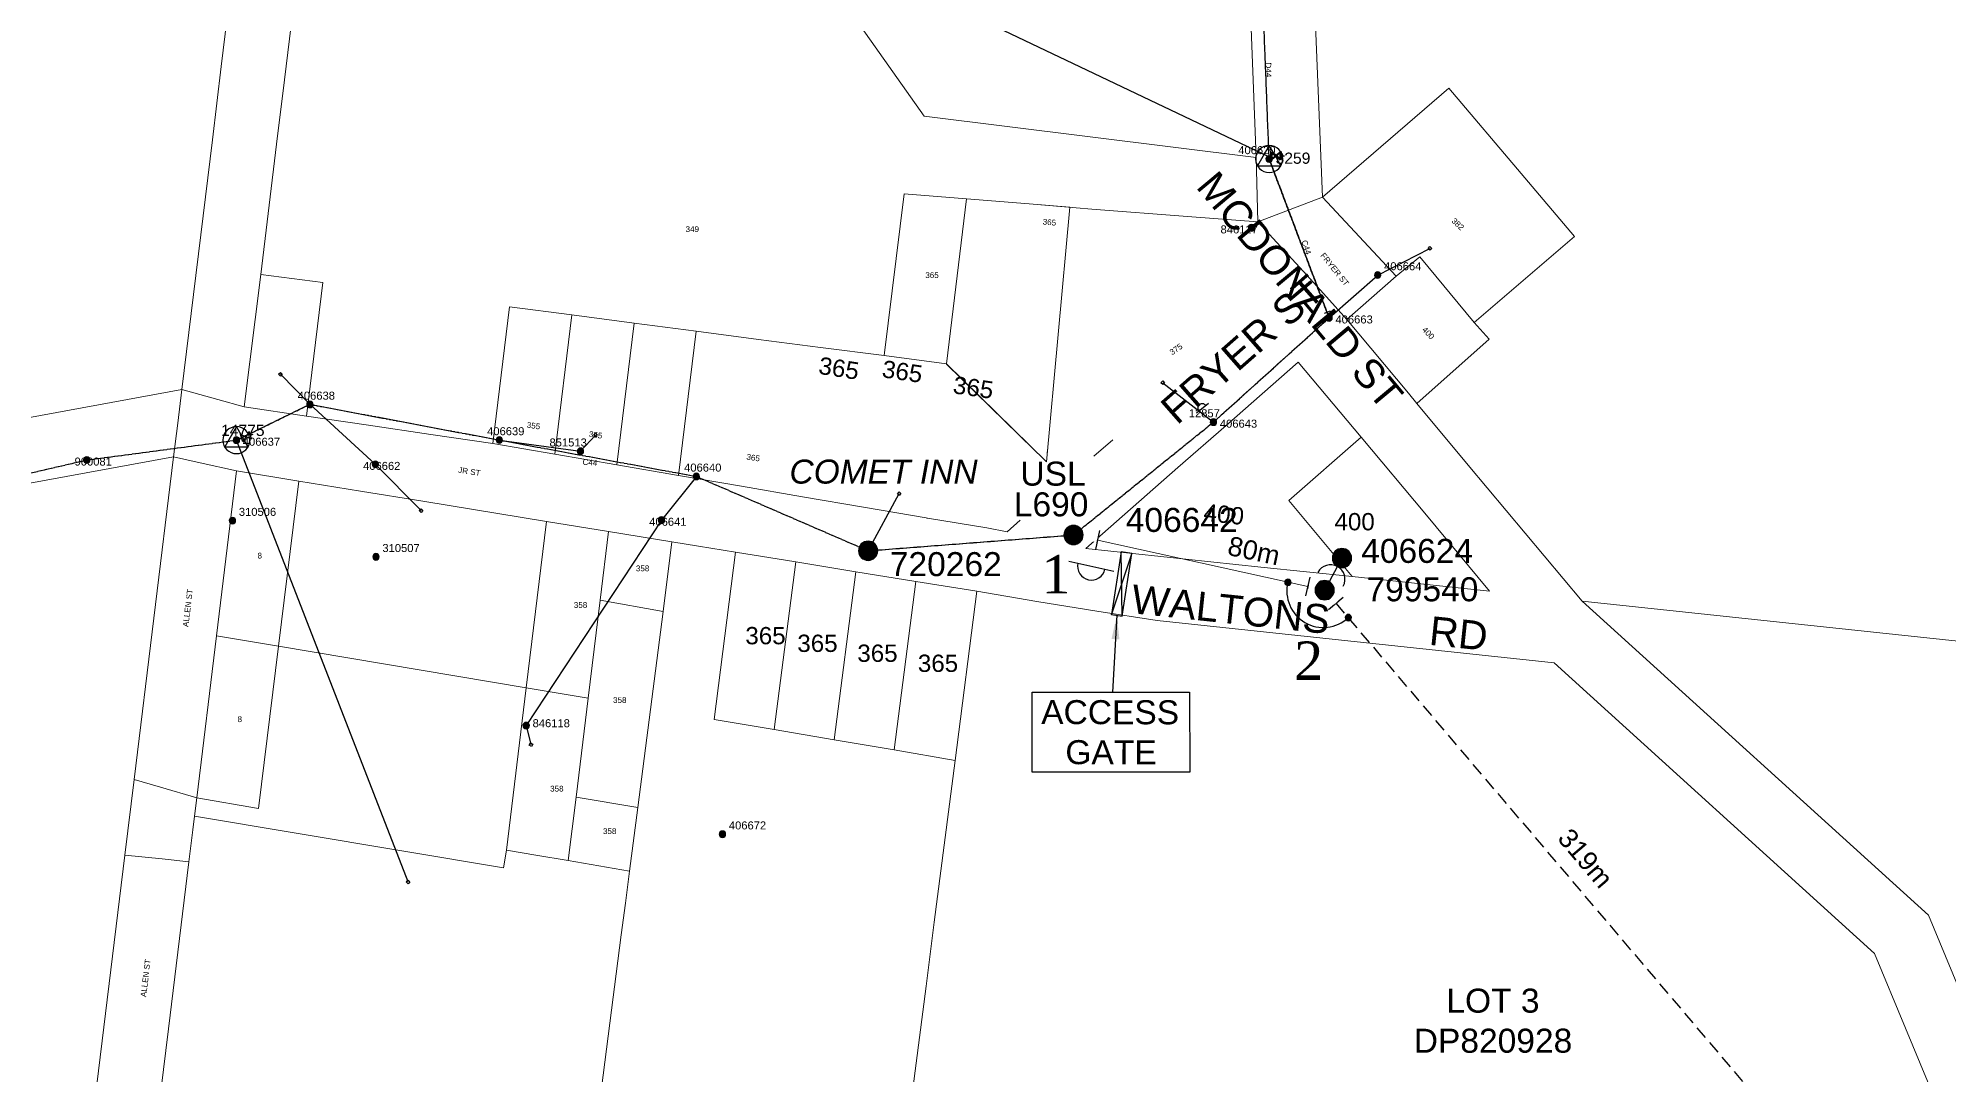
# Model space of a CAD drawing. Header units: metres. Extents: x 240566 to 246015, y 6282606 to 6289108.
# Drawn here: x 243325 to 243922, y 6285801 to 6286125 of the extents above; entities that cross this region are included whole.
import ezdxf
from ezdxf.enums import TextEntityAlignment as Align

# ---------------------------------------------------------------- set-up
doc = ezdxf.new("R2010")
doc.units = ezdxf.units.M
doc.linetypes.add('Cable Exist OH', pattern=[1, 1, 0])
doc.linetypes.add('Cable New OH', pattern=[6, 4, -2])
doc.layers.get('0').update_dxf_attribs({"color": 6})
doc.layers.add('Cadastre Land Parcels_SP_EXT', color=9, linetype='Continuous', lineweight=5)
doc.layers.add('Cadastre Roads_SP_EXT', color=9, linetype='Continuous', lineweight=5)
for name, color, linetype in [('Equip_LV_EXT', 7, 'Continuous'), ('Equip_SP_HV_EXT', 7, 'Continuous'), ('Mains_HV_EXT', 7, 'Continuous'), ('Mains_HV_NEW', 2, 'Continuous'), ('Mains_HV_NEW_A43', 2, 'Continuous'), ('Mains_HV_NEW_Hardwired', 2, 'Continuous'), ('Mains_HV_NEW_U83', 2, 'Continuous'), ('Mains_LV_EXT', 7, 'Continuous'), ('Notes', 7, 'Continuous'), ('Notes_SP_MISC', 7, 'Continuous'), ('Services_SP_EXT', 7, 'Continuous'), ('Sub_SP_TR_HV_LV_EXT', 7, 'Continuous'), ('SupportsOH_SP_MISC', 7, 'Continuous'), ('SupportsOH_SP_TR_HV_LV_SL_EXT', 7, 'Continuous')]:
    doc.layers.add(name, color=color, linetype=linetype)
doc.layers.add('Viewports', color=6, linetype='Continuous', plot=False)
doc.styles.add('iecISOCP', font='isocp.shx')
doc.styles.add('iecRoadName', font='arial.ttf', dxfattribs={"height": 3.5})
doc.styles.add('iecTimesNewRoman', font='times.ttf')
doc.styles.add('POLE_LABEL', font='arial.ttf')
doc.styles.get("Standard").update_dxf_attribs({"font": 'arial.ttf'})
doc.linetypes.add('Cable New UG', pattern='A,7,-0.25,["x",Standard,S=2,R=0,X=0.2,Y=-0.8],-2.1', length=9.35)
doc.dimstyles.new('iecPS1000', dxfattribs={"dimtxt": 2.5, "dimasz": 2.5, "dimexe": 1.25, "dimexo": 0.625, "dimtad": 1, "dimlfac": 1000, "dimtxsty": 'iecISOCP', "dimcen": 2.5, "dimadec": 0, "dimazin": 0, "dimtfac": 1, "dimtmove": 0, "dimatfit": 3, "dimfxl": 1, "dimarcsym": 0})

# ---------------------------------------------------------------- blocks, each defined once
blk = doc.blocks.new('SUB_POLE_EXT')
blk.add_wipeout([(0, 4.22), (0.42, 4.2), (0.83, 4.14), (1.21, 4.05), (1.62, 3.9), (1.99, 3.72), (2.35, 3.51), (2.68, 3.26), (2.99, 2.99), (3.28, 2.66), (3.52, 2.34), (3.76, 1.92), (3.9, 1.62), (4.04, 1.23), (4.18, 0.63), (4.22, 0), (4.18, -0.61), (4.06, -1.15), (3.9, -1.62), (3.58, -2.24), (3.22, -2.73), (2.97, -3.01), (2.68, -3.26), (2.36, -3.5), (2, -3.72), (1.64, -3.89), (1.25, -4.03), (0.82, -4.14), (0.42, -4.2), (0, -4.22), (-0.41, -4.2), (-0.8, -4.15), (-1.21, -4.05), (-1.62, -3.9), (-1.99, -3.73), (-2.35, -3.51), (-2.68, -3.26), (-2.96, -3.02), (-3.23, -2.72), (-3.51, -2.35), (-3.71, -2.01), (-3.91, -1.6), (-4.05, -1.21), (-4.16, -0.76), (-4.22, -0.14), (-4.21, 0.39), (-4.14, 0.83), (-4.03, 1.27), (-3.9, 1.63), (-3.71, 2.02), (-3.5, 2.37), (-3.28, 2.67), (-2.99, 2.99), (-2.68, 3.27), (-2.33, 3.52), (-1.98, 3.73), (-1.63, 3.9), (-1.2, 4.05), (-0.78, 4.15), (-0.4, 4.21)])
blk.add_line((2.16, 0.48), (2.16, 0.48, 0))
blk.add_lwpolyline([(-4.22, 0, 1), (4.22, 0, 1)], format="xyb", close=True)
blk.add_lwpolyline([(2.14, 0.52), (0, 4.22), (-3.66, -2.11), (3.66, -2.11)], close=True)
for tag, height, flags, p in [('STREET_CODE', 0.2, 9, (1.5, 0)), ('ASSET_NUM', 3.5, 8, (2, 2)), ('CONSTRUCTED_VOLTAGE', 0.2, 9, (1.5, -0.2)), ('OPERATING_VOLTAGE', 0.2, 9, (1.5, -0.6)), ('OPERATED_BY', 0.2, 9, (1.5, -0.8)), ('ORIENTATION', 0.2, 9, (1.5, -1.2)), ('OWNED_BY', 0.2, 9, (1.5, -1.4)), ('SECONDARY_VOLTAGE', 0.2, 9, (1.5, -1.6)), ('STATE', 0.2, 9, (1.5, -1.8)), ('SUBSTATION_TYPE', 0.2, 9, (1.5, -2)), ('STREETNAME', 0.2, 9, (1.5, -2.8)), ('SUBURB', 0.2, 9, (1.5, -3)), ('Z', 0.2, 1, (1.5, -3.4)), ('NO_PHASES', 0.2, 9, (1.5, -0.4)), ('MAINTAINED_BY', 0.2, 9, (1.5, -1)), ('USAGE', 0.2, 9, (1.5, -2.2)), ('LEGEND', 0.2, 9, (1.5, -2.4)), ('LOCATION', 0.2, 9, (1.5, -2.6)), ('NOTES', 0.2, 9, (1.5, -3.2))]:
    blk.add_attdef(tag, text='', height=height, dxfattribs=dict(flags=flags)).set_placement(p, align=Align.MIDDLE_LEFT)
blk = doc.blocks.new('LV_OH_LINKS_DISTFUSE_EXT')
for p, q in [((0, 0), (0.96, 0)), ((3.84, 0), (4.8, 0))]:
    blk.add_line(p, q)
blk.add_lwpolyline([(3.84, -1.2), (3.84, 1.2), (0.96, -1.2), (0.96, 1.2)], close=True)
at = {"flags": 9}
for tag, p in [('ACTUAL_STATUS', (0, 0)), ('CONSTRUCTED_VOLTAGE', (0, -0.2)), ('OPERATING_VOLTAGE', (0, -0.6)), ('ORIENTATION', (0, -0.8)), ('OWNED_BY', (0, -1)), ('STATE', (0, -1.2)), ('SWITCH_TYPE', (0, -1.4)), ('NO_PHASES', (0, -0.4)), ('USAGE', (0, -1.6)), ('NOTES', (0, -1.8))]:
    blk.add_attdef(tag, text='', height=0.2, dxfattribs=at).set_placement(p, align=Align.MIDDLE_LEFT)
at = {"flags": 1}
blk.add_attdef('Z', (0, 0), '', height=0.2, dxfattribs=at)
blk = doc.blocks.new('CCP_EXT')
blk.add_wipeout([(0, 0.57), (0.57, 0), (0, -0.57), (-0.57, 0)])
blk.add_lwpolyline([(-0.57, 0), (0, 0.57), (0.57, 0), (0, -0.57), (-0.57, 0)])
at = {"flags": 1}
blk.add_attdef('Z', (0, 0), '', height=0.2, dxfattribs=at)
at = {"flags": 9}
for tag, p in [('CCP_TYPE', (0, 0)), ('CONSTRUCTED_VOLTAGE', (0, -0.2)), ('OPERATING_VOLTAGE', (0, -0.6)), ('ORIENTATION', (0, -0.8)), ('OWNED_BY', (0, -1)), ('STATE', (0, -1.8)), ('NO_PHASES', (0, -0.4)), ('USAGE', (0, -1.2)), ('LEGEND', (0, -1.4)), ('LIFE_SUPPORT', (0, -1.6)), ('NOTES', (0, -2))]:
    blk.add_attdef(tag, text='', height=0.2, dxfattribs=at).set_placement(p, align=Align.MIDDLE_LEFT)
blk = doc.blocks.new('POLE_EXT')
blk.add_hatch(color=256).paths.add_polyline_path([(-1, 0, 1), (1, 0, 1)])
blk.add_lwpolyline([(-1, 0, 1), (1, 0, 1)], format="xyb", close=True)
for tag, height, flags, p in [('pNumber', 2.5, 8, (-17.84, 2.07)), ('OWNED_BY', 0.2, 9, (1.35, -0.4)), ('SPECIAL_USE', 0.2, 9, (1.35, -0.8)), ('STATE', 0.2, 9, (1.35, -1)), ('cLV', 0.2, 9, (1.35, -1.4)), ('hDepth', 0.2, 9, (1.35, -1.6)), ('hDia', 0.2, 9, (1.35, -1.8)), ('cHV', 0.2, 9, (1.35, -2)), ('PARENT', 0.2, 9, (1.35, -0.6)), ('USAGE', 0.2, 9, (1.35, -1.2)), ('cLinedev', 0.2, 9, (1.35, -3.4)), ('pExisting', 0.2, 9, (1.35, -3.8)), ('LBRACKET', 0.2, 9, (1.35, -2.2)), ('LExisting', 0.2, 9, (1.35, -2.4)), ('LANTNUMBER', 0.2, 9, (1.35, -2.6)), ('LOther', 0.2, 9, (1.35, -2.8)), ('LRemove', 0.2, 9, (1.35, -3)), ('LEGEND', 0.2, 9, (1.35, -3.2)), ('LOCATION', 0.2, 9, (1.35, -3.6)), ('PFNUMBER', 0.2, 9, (1.35, -4)), ('pFooting', 0.2, 9, (1.35, -4.4)), ('pNew', 0.2, 9, (1.35, -4.6)), ('pRelocate', 0.2, 9, (1.35, -5)), ('pRemove', 0.2, 9, (1.35, -5.2)), ('pReplace', 0.2, 9, (1.35, -5.4)), ('pStay', 0.2, 9, (1.35, -5.6)), ('pType', 0.2, 9, (1.35, -5.8)), ('cspan', 0.2, 9, (1.35, -6)), ('NEWPFNUMBER', 0.2, 9, (1.35, -4.2)), ('STREETNAME', 0.2, 9, (1.35, -6.2)), ('SUBURB', 0.2, 9, (1.35, -6.4)), ('OPERATED_BY', 0.2, 9, (1.36, -7.01)), ('NOTES', 0.2, 9, (1.35, -6.6)), ('MAINTAINED_BY', 0.2, 9, (1.36, -6.81))]:
    blk.add_attdef(tag, text='', height=height, dxfattribs=dict(flags=flags)).set_placement(p, align=Align.MIDDLE_LEFT)
at = {"style": 'POLE_LABEL'}
for tag, height, flags, p in [('ASSET_NUM', 2.5, 8, (2, 2)), ('STRUCTURE_PLANT_NUMBER', 0.2, 9, (1.35, 0.03)), ('STREET_CODE', 0.2, 9, (1.35, -0.2))]:
    blk.add_attdef(tag, text='', height=height, dxfattribs=dict(at, flags=flags)).set_placement(p, align=Align.MIDDLE_LEFT)
at = {"flags": 1}
blk.add_attdef('Z', (1.35, -7.33), '', height=0.2, dxfattribs=at)
blk = doc.blocks.new('HV_USL_CLOSED_EXT')
blk.add_line((2.4, 5.5), (-2.4, 5.5))
blk.add_lwpolyline([(1.44, 5.5, 0.414214), (0, 6.94, 0.414214), (-1.44, 5.5)], format="xyb")
for tag, height, flags, p in [('STREET_CODE', 0.2, 9, (1.5, 0)), ('ASSET_NUM', 2.5, 8, (2, 2)), ('ACTUAL_STATUS', 0.2, 9, (1.5, -0.2)), ('CONSTRUCTED_VOLTAGE', 0.2, 9, (1.5, -0.4)), ('OPERATING_VOLTAGE', 0.2, 9, (1.5, -0.8)), ('ORIENTATION', 0.2, 9, (1.5, -1)), ('OWNED_BY', 0.2, 9, (1.5, -1.2)), ('OPERATED_BY', 0.2, 9, (1.5, -1.4)), ('STATE', 0.2, 9, (1.5, -1.8)), ('SWITCH_TYPE', 0.2, 9, (1.5, -2)), ('STREETNAME', 0.2, 9, (1.5, -2.8)), ('SUBURB', 0.2, 9, (1.5, -3)), ('Z', 0.2, 1, (1.5, -3.6)), ('NO_PHASES', 0.2, 9, (1.5, -0.6)), ('MAINTAINED_BY', 0.2, 9, (1.5, -1.6)), ('USAGE', 0.2, 9, (1.5, -2.2)), ('LEGEND', 0.2, 9, (1.5, -2.4)), ('LOCATION', 0.2, 9, (1.5, -2.6)), ('NOTES', 0.2, 9, (1.5, -3.2)), ('LABEL_ALIGNMENT', 0.2, 9, (1.5, -3.4))]:
    blk.add_attdef(tag, text='', height=height, dxfattribs=dict(flags=flags)).set_placement(p, align=Align.MIDDLE_LEFT)
blk = doc.blocks.new('*U126')
blk.add_line((0.2, 2.77), (-4.6, 2.77))
blk.add_lwpolyline([(-0.76, 2.77, 0.414214), (-2.2, 4.21, 0.414214), (-3.64, 2.77)], format="xyb")
for tag, height, flags, p in [('ASSET_NUM', 2.5, 8, (2, 2)), ('STREET_CODE', 0.2, 9, (1.5, 0)), ('ACTUAL_STATUS', 0.2, 9, (1.5, -0.2)), ('CONSTRUCTED_VOLTAGE', 0.2, 9, (1.5, -0.4)), ('OPERATING_VOLTAGE', 0.2, 9, (1.5, -0.8)), ('ORIENTATION', 0.2, 9, (1.5, -1)), ('OWNED_BY', 0.2, 9, (1.5, -1.2)), ('OPERATED_BY', 0.2, 9, (1.5, -1.4)), ('STATE', 0.2, 9, (1.5, -1.8)), ('SWITCH_TYPE', 0.2, 9, (1.5, -2)), ('NO_PHASES', 0.2, 9, (1.5, -0.6)), ('MAINTAINED_BY', 0.2, 9, (1.5, -1.6)), ('STREETNAME', 0.2, 9, (1.5, -2.8)), ('SUBURB', 0.2, 9, (1.5, -3)), ('Z', 0.2, 1, (1.5, -3.6)), ('USAGE', 0.2, 9, (1.5, -2.2)), ('LEGEND', 0.2, 9, (1.5, -2.4)), ('LOCATION', 0.2, 9, (1.5, -2.6)), ('NOTES', 0.2, 9, (1.5, -3.2)), ('LABEL_ALIGNMENT', 0.2, 9, (1.5, -3.4))]:
    blk.add_attdef(tag, text='', height=height, dxfattribs=dict(flags=flags)).set_placement(p, align=Align.MIDDLE_LEFT)
blk = doc.blocks.new('End Shackle_EXT')
blk.add_wipeout([(0, 0.25), (1.81, 0.25), (1.82, -0.25), (0, -0.25)])
blk.add_line((1.81, -1), (1.81, 1))
at = {"flags": 1}
blk.add_attdef('Z', (0, 0), '', height=0.2, dxfattribs=at)
at = {"flags": 9}
for tag, p in [('CONNECTOR_TYPE', (0, 0)), ('CONSTRUCTED_VOLTAGE', (0, -0.2)), ('OPERATING_VOLTAGE', (0, -0.6)), ('ORIENTATION', (0, -0.8)), ('OWNED_BY', (0, -1)), ('STATE', (0, -1.2)), ('NO_PHASES', (0, -0.4)), ('USAGE', (0, -1.4)), ('NOTES', (0, -1.6))]:
    blk.add_attdef(tag, text='', height=0.2, dxfattribs=at).set_placement(p, align=Align.MIDDLE_LEFT)
blk = doc.blocks.new('*U137')
at = {"color": 0, "linetype": 'ByBlock', "lineweight": -2}
blk.add_line((0, 0), (-2.78, 0.21), dxfattribs=at)
blk.add_arc((-1.29, 0.1), 1.5, 85.601, 265.601, dxfattribs=at)
blk = doc.blocks.new('*U144')
at = {"flags": 9}
for tag, p in [('STATE', (0, -1.2)), ('OPERATED_BY', (0, -2.01)), ('USAGE', (0, -1.4)), ('NOTES', (0, -1.6)), ('MAINTAINED_BY', (0, -1.81))]:
    blk.add_attdef(tag, text='', height=0.2, dxfattribs=at).set_placement(p, align=Align.MIDDLE_LEFT)
blk.add_wipeout([(-0.25, 0), (-0.25, 1.81), (0.25, 1.82), (0.25, 0)])
blk.add_line((1, 1.81), (-1, 1.81))
at = {"flags": 1}
blk.add_attdef('Z', (0, 0), '', height=0.2, dxfattribs=at)
at = {"flags": 9}
for tag, p in [('CONNECTOR_TYPE', (0, 0)), ('CONSTRUCTED_VOLTAGE', (0, -0.2)), ('OPERATING_VOLTAGE', (0, -0.6)), ('ORIENTATION', (0, -0.8)), ('OWNED_BY', (0, -1)), ('NO_PHASES', (0, -0.4))]:
    blk.add_attdef(tag, text='', height=0.2, dxfattribs=at).set_placement(p, align=Align.MIDDLE_LEFT)
blk = doc.blocks.new('BOND POINT')
blk.add_hatch(color=256).paths.add_polyline_path([(-1, 0, 1), (1, 0, 1)])
blk.add_lwpolyline([(-1, 0, 1), (1, 0, 1)], format="xyb", close=True)

msp = doc.modelspace()

# ---------------------------------------------------------------- linework, layer by layer
at = {"layer": 'Cadastre Land Parcels_SP_EXT', "linetype": 'Continuous'}
for points in [[(244952.33, 6284952.19), (245033.18, 6285569.71), (245061.69, 6285788.02), (245043.77, 6285791.1), (245089.77, 6286166.49), (245123.03, 6286437.32), (244725.3, 6286491.82), (244725.3, 6286491.82), (244104.05, 6286565.45), (244023.08, 6285926.27), (243807.74, 6285949.17), (243915.95, 6285851.05), (244015.68, 6285610.61), (244081.33, 6285525.67), (244101.31, 6285473.48), (244200.56, 6285460.36), (244197.74, 6285440.41), (244437.94, 6285408.5), (244382.65, 6285012.88)], [(243569.9, 6286028.41), (243569.9, 6286028.42), (243550.5, 6286030.9), (243531, 6286033.48), (243525.49, 6285988.43), (243545.15, 6285985.05), (243564.2, 6285981.78), (243564.2, 6285981.78)], [(243589.77, 6286025.84), (243589.77, 6286025.84), (243569.9, 6286028.42)], [(243609.17, 6286023.24), (243609.17, 6286023.25), (243589.77, 6286025.84)], [(243636.47, 6285996.56), (243609.25, 6286023.17)], [(243640.83, 6285996.91), (243640.7, 6285995.53)], [(243655.28, 6285994.48), (243661.15, 6285999.54)], [(243339.94, 6285766.65), (243352.52, 6285869.88), (243355.42, 6285893.49), (243367.79, 6285994.28), (243367.79, 6285994.28), (243233.57, 6285969.71)], [(243564.2, 6285981.78), (243564.2, 6285981.78), (243583.92, 6285978.39), (243583.92, 6285978.39)], [(243583.92, 6285978.39), (243583.92, 6285978.39), (243602.82, 6285975.15), (243603.27, 6285975.07), (243603.04, 6285975.11)], [(243603.27, 6285975.07), (243603.27, 6285975.07), (243621.86, 6285972.1), (243628.12, 6285970.78), (243632.24, 6285974.41)]]:
    msp.add_lwpolyline(points, dxfattribs=at)
for points in [[(243726.67, 6286075.33), (243749.64, 6286050.63), (243757.08, 6286056.74), (243774.07, 6286036.14), (243805.43, 6286063.04), (243788.73, 6286082.71), (243766.1, 6286109.37), (243726.67, 6286075.33)], [(243615.51, 6286074.81), (243595.95, 6286076.4), (243589.76, 6286025.84), (243609.17, 6286023.25), (243615.51, 6286074.81)], [(243647.7, 6286072.2), (243635.07, 6286073.22), (243615.51, 6286074.81), (243609.17, 6286023.25), (243640.44, 6285992.67), (243647.7, 6286072.2)], [(243734.29, 6286037.13), (243753.5, 6286014.11), (243756.19, 6286010.87), (243778.72, 6286030.93), (243774.07, 6286036.14), (243757.08, 6286056.74), (243749.64, 6286050.63), (243734.29, 6286037.13)], [(243492.19, 6286038.55), (243472.7, 6286041.03), (243467.52, 6285998.38), (243486.86, 6285995.06), (243492.19, 6286038.55)], [(243511.6, 6286035.96), (243492.19, 6286038.55), (243486.86, 6285995.06), (243506.23, 6285991.73), (243511.6, 6286035.96)], [(243531, 6286033.48), (243511.6, 6286035.96), (243506.23, 6285991.73), (243525.49, 6285988.43), (243531, 6286033.48)], [(243406.85, 6285986.66), (243387.43, 6285989.81), (243381.18, 6285938.36), (243400.51, 6285935.1), (243406.85, 6285986.66)], [(243484.25, 6285974.07), (243445.6, 6285980.37), (243426.18, 6285983.51), (243406.85, 6285986.66), (243400.51, 6285935.1), (243477.92, 6285922.07), (243484.25, 6285974.07)], [(243503.67, 6285970.93), (243484.25, 6285974.07), (243477.92, 6285922.07), (243497.25, 6285918.81), (243500.99, 6285949.43), (243503.67, 6285970.93)], [(243596.58, 6285780.82), (243602.82, 6285828.94), (243605.36, 6285848.88), (243611.91, 6285899.44), (243592.86, 6285902.71), (243574.1, 6285905.87), (243555.42, 6285909.04), (243536.65, 6285912.2), (243543.35, 6285964.44), (243531.79, 6285966.32), (243523.46, 6285967.68), (243520.69, 6285945.96), (243512.84, 6285884.71), (243510.21, 6285864.88), (243508.92, 6285854.86), (243507.64, 6285844.95), (243494.89, 6285745.92), (243514.85, 6285743.23), (243533.69, 6285740.74), (243552.54, 6285738.25), (243571.38, 6285735.75), (243590.5, 6285733.15), (243596.58, 6285780.82)], [(243523.46, 6285967.68), (243503.67, 6285970.93), (243500.99, 6285949.43), (243520.69, 6285945.96), (243523.46, 6285967.68)], [(243536.65, 6285912.2), (243555.42, 6285909.04), (243562.11, 6285961.39), (243543.35, 6285964.44), (243536.65, 6285912.2)], [(243574.1, 6285905.87), (243580.88, 6285958.34), (243562.11, 6285961.39), (243555.42, 6285909.04), (243574.1, 6285905.87)], [(243599.64, 6285955.28), (243580.88, 6285958.34), (243574.1, 6285905.87), (243592.86, 6285902.71), (243599.64, 6285955.28)], [(243618.68, 6285952.24), (243599.64, 6285955.28), (243592.86, 6285902.71), (243611.91, 6285899.44), (243618.68, 6285952.24)], [(243520.69, 6285945.96), (243500.99, 6285949.43), (243497.25, 6285918.81), (243493.52, 6285887.96), (243512.84, 6285884.71), (243520.69, 6285945.96)], [(243400.51, 6285935.1), (243381.18, 6285938.36), (243375.01, 6285887.69), (243394.33, 6285884.43), (243400.51, 6285935.1)], [(243374.3, 6285881.96), (243470.84, 6285865.91), (243471.74, 6285871.4), (243477.92, 6285922.07), (243400.51, 6285935.1), (243394.33, 6285884.43), (243375.01, 6285887.69), (243374.3, 6285881.96)], [(243497.25, 6285918.81), (243477.92, 6285922.07), (243471.74, 6285871.4), (243480.92, 6285869.85), (243491.07, 6285868.14), (243493.52, 6285887.96), (243497.25, 6285918.81)], [(243512.84, 6285884.71), (243493.52, 6285887.96), (243491.07, 6285868.14), (243510.21, 6285864.88), (243512.84, 6285884.71)], [(243374.3, 6285881.96), (243373.79, 6285877.77), (243372.56, 6285867.75), (243366.15, 6285815.63), (243359.81, 6285763.96), (243379.3, 6285761.37), (243398.71, 6285758.78), (243418.11, 6285756.19), (243437.61, 6285753.61), (243457.01, 6285751.02), (243476.41, 6285748.42), (243494.89, 6285745.92), (243507.64, 6285844.95), (243508.92, 6285854.86), (243510.21, 6285864.88), (243491.07, 6285868.14), (243480.92, 6285869.85), (243471.74, 6285871.4), (243470.84, 6285865.91), (243374.3, 6285881.96)]]:
    msp.add_lwpolyline(points, close=True, dxfattribs=at)
at = {"layer": 'Cadastre Roads_SP_EXT', "linetype": 'Continuous'}
for points in [[(243749.64, 6286050.63), (243726.67, 6286075.33), (243716.55, 6286071.45), (243706.43, 6286067.58), (243720.78, 6286052.09), (243726.99, 6286045.22), (243734.29, 6286037.13), (243749.64, 6286050.63)], [(243367.79, 6285994.28), (243369.05, 6286004.79), (243370.3, 6286015.21), (243225.9, 6285988.71), (243137.14, 6285929.4), (243047.08, 6285939.21), (243044.63, 6285927.19), (243042.23, 6285915.43), (243104.25, 6285911.32), (243142.61, 6285908.9), (243233.57, 6285969.71), (243367.79, 6285994.28)], [(243372.56, 6285867.75), (243364.19, 6285868.64), (243352.52, 6285869.88), (243339.94, 6285766.65), (243359.81, 6285763.96), (243366.15, 6285815.63), (243372.56, 6285867.75)]]:
    msp.add_lwpolyline(points, close=True, dxfattribs=at)
at = {"layer": 'Mains_HV_EXT', "linetype": 'Cable Exist OH'}
for points in [[(243648.9, 6285969.83), (243692.61, 6286005.09)], [(243649.86, 6285969.6), (243648.9, 6285969.83)]]:
    msp.add_lwpolyline(points, dxfattribs=at)
at = {"layer": 'Mains_LV_EXT', "linetype": 'Cable Exist OH'}
for points in [[(243410.38, 6286010.61), (243469.54, 6285999.48)], [(243531.08, 6285988.12), (243584.72, 6285964.9)]]:
    msp.add_lwpolyline(points, dxfattribs=at)
at = {"layer": 'Notes_SP_MISC', "color": 3, "flags": 128}
for points in [[(243660.75, 6285944.92), (243667.15, 6285963.95)], [(243664.12, 6285944.49), (243663.81, 6285964.56)]]:
    msp.add_lwpolyline(points, dxfattribs=at)
at = {"layer": 'Notes_SP_MISC', "color": 3}
msp.add_lwpolyline([(243660.77, 6285945.01), (243664.12, 6285944.49), (243667.16, 6285964.04), (243663.81, 6285964.56)], close=True, dxfattribs=at)
at = {"layer": 'Notes_SP_MISC', "color": 7, "linetype": 'Continuous'}
msp.add_lwpolyline([(243635.94, 6285920.77), (243685.12, 6285920.77), (243685.26, 6285895.78), (243635.94, 6285895.78)], close=True, dxfattribs=at)
at = {"layer": 'Services_SP_EXT'}
msp.add_lwpolyline([(243531.08, 6285988.12), (243520.17, 6285974.45)], dxfattribs=at)

# ---------------------------------------------------------------- block references
at = {"layer": 'Equip_SP_HV_EXT'}
ref = msp.add_blockref('HV_USL_CLOSED_EXT', (243692.61, 6286005.09), dxfattribs=dict(at, rotation=39.03931167846321))
ref.add_attrib('ASSET_NUM', '12857', dxfattribs={"layer": '0', "height": 2.5}).set_placement((243694.61, 6286005.84), align=Align.BOTTOM_RIGHT)
ref = msp.add_blockref('*U126', (243649.86, 6285969.6), dxfattribs=dict(at, xscale=3, yscale=3, zscale=3, rotation=167.4940011606844))
ref.add_attrib('ASSET_NUM', 'L690', dxfattribs={"layer": '0', "height": 7.5}).set_placement((243653.55, 6285983.15), align=Align.TOP_RIGHT)
at = {"layer": 'Mains_HV_NEW', "xscale": 3, "yscale": 3, "zscale": 3, "rotation": 220.3935650532447}
msp.add_blockref('*U144', (243727.36, 6285952.59), dxfattribs=at).dxf.unprotected_set("ltscale", 0)
at = {"layer": 'Mains_HV_NEW_Hardwired', "linetype": 'Continuous'}
msp.add_blockref('BOND POINT', (243715.87, 6285955.03), dxfattribs=at).dxf.unprotected_set("ltscale", 0)
at = {"layer": 'Services_SP_EXT', "rotation": 90.0000000000002}
msp.add_blockref('CCP_EXT', (243594.43, 6285982.74), dxfattribs=at)
at = {"layer": 'Sub_SP_TR_HV_LV_EXT'}
ref = msp.add_blockref('SUB_POLE_EXT', (243710.01, 6286087.26), dxfattribs=at)
ref.add_attrib('ASSET_NUM', '3259', dxfattribs={"layer": '0', "height": 3.5}).set_placement((243712.01, 6286087.51), align=Align.MIDDLE_LEFT)
ref = msp.add_blockref('SUB_POLE_EXT', (243387.4, 6285999.45), dxfattribs=at)
ref.add_attrib('ASSET_NUM', '14775', dxfattribs={"layer": '0', "height": 3.5}).set_placement((243389.4, 6285999.7), align=Align.BOTTOM_CENTER)
at = {"layer": 'SupportsOH_SP_TR_HV_LV_SL_EXT'}
ref = msp.add_blockref('POLE_EXT', (243704.47, 6286065.76), dxfattribs=at)
ref.add_attrib('ASSET_NUM', '846117', dxfattribs={"layer": '0', "height": 2.5, "style": 'POLE_LABEL'}).set_placement((243706.47, 6286066.51), align=Align.TOP_RIGHT)
ref = msp.add_blockref('POLE_EXT', (243743.91, 6286051.01), dxfattribs=dict(at, rotation=359.9408762122834))
ref.add_attrib('ASSET_NUM', '406664', dxfattribs={"layer": '0', "height": 2.5, "style": 'POLE_LABEL'}).set_placement((243745.91, 6286051.76), align=Align.BOTTOM_LEFT)
ref = msp.add_blockref('POLE_EXT', (243410.36, 6286010.59), dxfattribs=at)
ref.add_attrib('ASSET_NUM', '406638', dxfattribs={"layer": '0', "height": 2.5, "style": 'POLE_LABEL'}).set_placement((243412.36, 6286011.34), align=Align.BOTTOM_CENTER)
ref = msp.add_blockref('POLE_EXT', (243469.54, 6285999.48), dxfattribs=at)
ref.add_attrib('ASSET_NUM', '406639', dxfattribs={"layer": '0', "height": 2.5, "style": 'POLE_LABEL'}).set_placement((243471.54, 6286000.23), align=Align.BOTTOM_CENTER)
ref = msp.add_blockref('POLE_EXT', (243692.61, 6286005.09), dxfattribs=at)
ref.add_attrib('ASSET_NUM', '406643', dxfattribs={"layer": '0', "height": 2.5, "style": 'POLE_LABEL'}).set_placement((243694.61, 6286005.84), align=Align.TOP_LEFT)
ref = msp.add_blockref('POLE_EXT', (243340.67, 6285993.25), dxfattribs=at)
ref.add_attrib('ASSET_NUM', '900081', dxfattribs={"layer": '0', "height": 2.5, "style": 'POLE_LABEL'}).set_placement((243342.67, 6285994), align=Align.TOP_CENTER)
ref = msp.add_blockref('POLE_EXT', (243430.79, 6285991.9), dxfattribs=dict(at, rotation=359.9255701270276))
ref.add_attrib('ASSET_NUM', '406662', dxfattribs={"layer": '0', "height": 2.5, "style": 'POLE_LABEL'}).set_placement((243432.79, 6285992.65), align=Align.TOP_CENTER)
ref = msp.add_blockref('POLE_EXT', (243531.08, 6285988.12), dxfattribs=at)
ref.add_attrib('ASSET_NUM', '406640', dxfattribs={"layer": '0', "height": 2.5, "style": 'POLE_LABEL'}).set_placement((243533.08, 6285988.87), align=Align.BOTTOM_CENTER)
ref = msp.add_blockref('POLE_EXT', (243386.16, 6285974.3), dxfattribs=at)
ref.add_attrib('ASSET_NUM', '310506', dxfattribs={"layer": '0', "height": 2.5, "style": 'POLE_LABEL'}).set_placement((243388.16, 6285975.05), align=Align.BOTTOM_LEFT)
ref = msp.add_blockref('POLE_EXT', (243520.17, 6285974.45), dxfattribs=at)
ref.add_attrib('ASSET_NUM', '406641', dxfattribs={"layer": '0', "height": 2.5, "style": 'POLE_LABEL'}).set_placement((243522.17, 6285975.2), align=Align.TOP_CENTER)
ref = msp.add_blockref('POLE_EXT', (243431, 6285963), dxfattribs=at)
ref.add_attrib('ASSET_NUM', '310507', dxfattribs={"layer": '0', "height": 2.5, "style": 'POLE_LABEL'}).set_placement((243433, 6285963.75), align=Align.BOTTOM_LEFT)
ref = msp.add_blockref('POLE_EXT', (243584.72, 6285964.9), dxfattribs=dict(at, xscale=3, yscale=3, zscale=3))
ref.add_attrib('ASSET_NUM', '720262', dxfattribs={"layer": 'Viewports', "height": 7.5, "style": 'POLE_LABEL'}).set_placement((243609, 6285964.47), align=Align.TOP_CENTER)
ref = msp.add_blockref('POLE_EXT', (243477.92, 6285910.29), dxfattribs=at)
ref.add_attrib('ASSET_NUM', '846118', dxfattribs={"layer": '0', "height": 2.5, "style": 'POLE_LABEL'}).set_placement((243479.92, 6285911.04), align=Align.MIDDLE_LEFT)
ref = msp.add_blockref('POLE_EXT', (243539.23, 6285876.37), dxfattribs=dict(at, rotation=0.01630654325522584))
ref.add_attrib('ASSET_NUM', '406672', dxfattribs={"layer": '0', "height": 2.5, "style": 'POLE_LABEL'}).set_placement((243541.23, 6285877.12), align=Align.BOTTOM_LEFT)

# ---------------------------------------------------------------- texts
at = {"layer": 'Cadastre Land Parcels_SP_EXT'}
for s, height, rotation, p in [('365', 1.8, 354.82847, (243639.21, 6286066.8)), ('382', 1.8, 316.46914, (243766.82, 6286067.71)), ('400', 1.8, 313.33253, (243757.64, 6286033.79)), ('375', 1.8, 34.96992, (243679.71, 6286025.91)), ('365', 5.4, 351.25983, (243568.98, 6286020.19)), ('365', 5.4, 351.76, (243588.82, 6286019.12)), ('365', 5.4, 351.76397, (243610.99, 6286014.11)), ('355', 1.8, 351.7942, (243478.01, 6286003.37)), ('355', 1.8, 351.52346, (243497.42, 6286000.51)), ('365', 1.8, 351.76, (243546.64, 6285993.39)), ('400', 5.4, 353.68228, (243689.33, 6285974.31))]:
    msp.add_text(s, height=height, rotation=rotation, dxfattribs=at).set_placement(p)
for s, height, p in [('349', 1.8, (243527.71, 6286064.46)), ('365', 1.8, (243602.6, 6286050.07)), ('400', 5.4, (243730.41, 6285971.28)), ('8', 1.8, (243393.99, 6285962.48)), ('358', 1.8, (243512.2, 6285958.5)), ('358', 1.8, (243492.81, 6285947.06)), ('365', 5.4, (243546.38, 6285935.69)), ('365', 5.4, (243562.62, 6285933.3)), ('365', 5.4, (243581.36, 6285930.2)), ('365', 5.4, (243600.27, 6285927.06)), ('358', 1.8, (243505.06, 6285917.37)), ('8', 1.8, (243387.76, 6285911.39)), ('358', 1.8, (243485.4, 6285889.7)), ('358', 1.8, (243501.91, 6285876.42))]:
    msp.add_text(s, height=height, dxfattribs=at).set_placement(p)
at = {"layer": 'Cadastre Roads_SP_EXT'}
for s, rotation, p in [('FRYER ST', 308.81295, (243725.91, 6286057.06)), ('JR ST', 351.18616, (243456.6, 6285989.29)), ('ALLEN ST', 83.03249, (243372.37, 6285941.01)), ('ALLEN ST', 83.02257, (243359.19, 6285825.42))]:
    msp.add_text(s, height=1.8, rotation=rotation, dxfattribs=at).set_placement(p)
at = {"layer": 'Mains_LV_EXT'}
for s, rotation, p in [('D44', 271.08653, (243708.84, 6286117.36)), ('C44', 288.75273, (243720.07, 6286061.57)), ('C44', 355.39672, (243495.47, 6285991.79)), ('C44', 355.39672, (243495.47, 6285991.79))]:
    msp.add_text(s, height=1.8, rotation=rotation, dxfattribs=at).set_placement(p)
at = {"layer": 'Notes', "insert": (243642.49, 6285988.93), "char_height": 7.5, "attachment_point": 5, "style": 'iecRoadName'}
msp.add_mtext_dynamic_manual_height_columns('USL', width=113.3138, gutter_width=10, heights=[0], dxfattribs=at)
at = {"layer": 'Notes', "char_height": 6, "attachment_point": 1}
for s, insert, rotation in [('\\pi13.129;80m', (243685.06, 6285972.29), 347.97849), ('\\pi10.804;319m', (243797.35, 6285887.04), 310.37844)]:
    msp.add_mtext_dynamic_manual_height_columns(s, width=41.6827, gutter_width=4, heights=[0], dxfattribs=dict(at, insert=insert, rotation=rotation))
at = {"layer": 'Notes_SP_MISC', "char_height": 7.5, "attachment_point": 1}
for s, width, insert, rotation in [('\\pi7.3377;ACCESS\\P\\pi14.904;GATE', 57.2147, (243631.47, 6285918.28), 359.90496), ('\\pi6.9055;LOT 3\\P\\pi-3.2829;DP820928', 41.6827, (243758.46, 6285828.13), 0.01824)]:
    msp.add_mtext_dynamic_manual_height_columns(s, width=width, gutter_width=4, heights=[0], dxfattribs=dict(at, insert=insert, rotation=rotation))

# ---------------------------------------------------------------- leaders
at = {"layer": 'Notes_SP_MISC', "color": 0, "lineweight": 0}
msp.add_leader([(243662.44, 6285944.75), (243661.04, 6285920.77)], dimstyle='iecPS1000', override={"dimasz": 7.5, "dimgap": 0.625, "dimtad": 0}, dxfattribs=at)

# ---------------------------------------------------------------- next in the draw order: linework, layer by layer
at = {"layer": 'Cadastre Land Parcels_SP_EXT', "linetype": 'Continuous'}
for points in [[(243225.9, 6285988.71), (243370.3, 6286015.21), (243379.93, 6286093.28), (243382.67, 6286116.11), (243407.69, 6286321.01), (243493.5, 6287021.71), (243078.17, 6287075.79), (242967.85, 6286190.72), (242984.92, 6286188.41), (243057.69, 6286178.81), (243025.45, 6285941.62), (243047.08, 6285939.21), (243137.14, 6285929.4), (243225.9, 6285988.71)], [(243663.14, 6286256.79), (243423.71, 6286286.12), (243408.99, 6286165.87), (243480.34, 6286162.4), (243547.83, 6286177.8), (243602.19, 6286100.63), (243705.98, 6286087.76), (243702.74, 6286171.15), (243663.14, 6286256.79)], [(243409.29, 6286006.93), (243414.4, 6286048.69), (243395, 6286051.17), (243389.87, 6286009.85), (243409.29, 6286006.93)]]:
    msp.add_lwpolyline(points, close=True, dxfattribs=at)
msp.add_lwpolyline([(243408.99, 6286165.87), (243402.39, 6286111.97), (243399.95, 6286091.93), (243395, 6286051.17), (243414.4, 6286048.69), (243409.29, 6286006.93), (243428.7, 6286004.12), (243448.11, 6286001.19), (243467.52, 6285998.38), (243472.7, 6286041.03), (243492.19, 6286038.55), (243511.6, 6286035.96), (243531, 6286033.48), (243550.5, 6286030.9), (243569.9, 6286028.42), (243589.76, 6286025.84), (243595.95, 6286076.4), (243615.51, 6286074.81), (243635.07, 6286073.22), (243654.64, 6286071.63), (243684.54, 6286069.32), (243706.43, 6286067.58), (243705.98, 6286087.76), (243705.98, 6286087.76), (243602.19, 6286100.63), (243547.83, 6286177.8)], dxfattribs=at)
at = {"layer": 'Cadastre Roads_SP_EXT', "linetype": 'Continuous'}
for points in [[(243716.55, 6286071.45), (243726.67, 6286075.33), (243724.43, 6286131.66), (243723.24, 6286162.37), (243771.57, 6286204.4), (243927.21, 6286339.52), (244059.45, 6286501.88), (244106.2, 6286594.74), (244108.28, 6286598.86), (244160.47, 6286702.25), (244193.55, 6286880.84), (244198.27, 6286909.61), (244172.87, 6286912.9), (244154.61, 6286915.27), (244137.71, 6286782.58), (244124.03, 6286674.7), (244115.89, 6286658.56), (244042.42, 6286512.86), (243912.71, 6286353.56), (243702.74, 6286171.15), (243705.98, 6286087.76), (243706.43, 6286067.58), (243716.55, 6286071.45)], [(243387.43, 6285989.81), (243376.05, 6285992.4), (243367.79, 6285994.28), (243355.42, 6285893.49), (243363.7, 6285891.04), (243375.01, 6285887.69), (243381.18, 6285938.36), (243387.43, 6285989.81)]]:
    msp.add_lwpolyline(points, close=True, dxfattribs=at)
at = {"layer": 'Mains_HV_EXT', "linetype": 'Cable Exist OH'}
for points in [[(243710.01, 6286087.26), (243707.83, 6286143.24), (243734.93, 6286177.93)], [(242485.65, 6285803.81), (242542.79, 6285824.79), (242575.35, 6285836.67), (242626.02, 6285857.8), (242767.36, 6285916.9), (242914.93, 6285932.47), (243136.15, 6285941.13), (243243.87, 6285970.98), (243340.67, 6285993.25), (243387.4, 6285999.45)]]:
    msp.add_lwpolyline(points, dxfattribs=at)
at = {"layer": 'Mains_LV_EXT', "linetype": 'Cable Exist OH'}
for points in [[(243710.01, 6286087.26), (243707.83, 6286143.24)], [(243387.48, 6285999.44), (243410.32, 6286010.63)]]:
    msp.add_lwpolyline(points, dxfattribs=at)
at = {"layer": 'Services_SP_EXT'}
for points in [[(243418.47, 6286226.83), (243709.61, 6286088.17)], [(243584.72, 6285964.9), (243594.43, 6285982.74)]]:
    msp.add_lwpolyline(points, dxfattribs=at)

# ---------------------------------------------------------------- next in the draw order: block references
at = {"layer": 'Equip_LV_EXT'}
for p in [(243709.61, 6286088.17), (243710.01, 6286088.26)]:
    msp.add_blockref('LV_OH_LINKS_DISTFUSE_EXT', p, dxfattribs=at)
at = {"layer": 'Equip_LV_EXT', "rotation": 19.88309018004698}
msp.add_blockref('LV_OH_LINKS_DISTFUSE_EXT', (243388.14, 6285999.71), dxfattribs=at)
at = {"layer": 'Mains_HV_NEW', "xscale": 3, "yscale": 3, "zscale": 3, "rotation": 77.6196546344021}
msp.add_blockref('*U144', (243727.36, 6285952.59), dxfattribs=at).dxf.unprotected_set("ltscale", 0)
at = {"layer": 'Mains_HV_NEW_Hardwired', "linetype": 'Continuous'}
msp.add_blockref('BOND POINT', (243734.75, 6285944.02), dxfattribs=at).dxf.unprotected_set("ltscale", 0)
at = {"layer": 'Services_SP_EXT'}
for p, rotation in [((243479.41, 6285904.35), 104.0362434355718), ((243441.02, 6285861.49), 90.0000000000002)]:
    msp.add_blockref('CCP_EXT', p, dxfattribs=dict(at, rotation=rotation))
at = {"layer": 'SupportsOH_SP_TR_HV_LV_SL_EXT'}
ref = msp.add_blockref('POLE_EXT', (243710.01, 6286087.26), dxfattribs=at)
ref.add_attrib('ASSET_NUM', '406620', dxfattribs={"layer": '0', "height": 2.5, "style": 'POLE_LABEL'}).set_placement((243712.01, 6286088.01), align=Align.BOTTOM_RIGHT)
ref = msp.add_blockref('POLE_EXT', (243387.4, 6285999.45), dxfattribs=at)
ref.add_attrib('ASSET_NUM', '406637', dxfattribs={"layer": '0', "height": 2.5, "style": 'POLE_LABEL'}).set_placement((243389.4, 6286000.2), align=Align.TOP_LEFT)

# ---------------------------------------------------------------- next in the draw order: texts
at = {"layer": 'Cadastre Roads_SP_EXT'}
msp.add_text('MCDONALD ST', height=9, rotation=309.85928, dxfattribs=at).set_placement((243686.88, 6286078.49))
at = {"layer": 'Notes_SP_MISC', "insert": (243589.55, 6285989.57), "char_height": 7.5, "attachment_point": 5, "style": 'iecRoadName'}
msp.add_mtext_dynamic_manual_height_columns('{\\fArial|b0|i1|c0|p34;COMET INN}', width=113.3138, gutter_width=10, heights=[0], dxfattribs=at)

# ---------------------------------------------------------------- next in the draw order: linework, layer by layer
at = {"layer": 'Cadastre Land Parcels_SP_EXT', "linetype": 'Continuous'}
for points in [[(243723.24, 6286162.37), (243724.43, 6286131.66), (243726.67, 6286075.33), (243766.1, 6286109.37), (243788.73, 6286082.71), (243805.43, 6286063.04), (243774.07, 6286036.14), (243778.72, 6286030.93), (243756.19, 6286010.87), (243772.22, 6285991.63), (243807.74, 6285949.17), (244023.08, 6285926.27), (244104.05, 6286565.45), (244108.27, 6286598.86), (244106.2, 6286594.74), (244059.45, 6286501.88), (243927.21, 6286339.52), (243771.57, 6286204.4), (243723.24, 6286162.37)], [(243716.18, 6285980.59), (243738.71, 6286000.39), (243719.12, 6286023.85), (243696.6, 6286004.04), (243681.52, 6285990.88), (243652.72, 6285965.58), (243707.44, 6285959.82), (243735.97, 6285956.81), (243716.18, 6285980.59)], [(243778.85, 6285952.29), (243758.59, 6285976.61), (243738.71, 6286000.39), (243716.18, 6285980.59), (243735.97, 6285956.81), (243778.85, 6285952.29)]]:
    msp.add_lwpolyline(points, close=True, dxfattribs=at)
msp.add_lwpolyline([(243998.2, 6285600.38), (243899.07, 6285839.16), (243799.06, 6285929.85), (243674.98, 6285943.08), (243656.22, 6285946.02), (243637.45, 6285949.08), (243618.68, 6285952.24), (243611.91, 6285899.44), (243605.36, 6285848.88), (243602.82, 6285828.94), (243596.58, 6285780.82)], dxfattribs=at)
at = {"layer": 'Mains_HV_NEW_A43', "color": 2, "linetype": 'Cable New OH', "flags": 128}
msp.add_lwpolyline([(243730.89, 6285948.45), (243730.89, 6285948.45), (243871, 6285783.78)], dxfattribs=at)
at = {"layer": 'Mains_HV_NEW_Hardwired', "linetype": 'Continuous'}
msp.add_arc((243726.93, 6285952.31), 11.39, 166.18907, 313.32626, dxfattribs=at).dxf.unprotected_set("ltscale", 0)
at = {"layer": 'Mains_HV_NEW_U83', "color": 2, "linetype": 'Cable New UG', "lineweight": 0, "flags": 128}
msp.add_lwpolyline([(243648.9, 6285969.83), (243722.04, 6285953.76)], dxfattribs=at)
at = {"layer": 'Services_SP_EXT'}
for points in [[(243441.02, 6285861.49), (243387.47, 6285999.45)], [(243520.17, 6285974.45), (243477.92, 6285910.29), (243479.41, 6285904.35)]]:
    msp.add_lwpolyline(points, dxfattribs=at)

# ---------------------------------------------------------------- next in the draw order: block references
for p in [(243401.13, 6286020.04), (243499.57, 6286001.04)]:
    msp.add_blockref('CCP_EXT', p, dxfattribs=at)
at = {"layer": 'Services_SP_EXT', "rotation": 90.0000000000002}
msp.add_blockref('CCP_EXT', (243445.09, 6285977.42), dxfattribs=at)
at = {"layer": 'SupportsOH_SP_MISC', "xscale": 3, "yscale": 3, "zscale": 3, "rotation": 246.1149006300574}
msp.add_blockref('*U137', (243727.36, 6285952.59), dxfattribs=at)
at = {"layer": 'SupportsOH_SP_TR_HV_LV_SL_EXT'}
ref = msp.add_blockref('POLE_EXT', (243732.75, 6285962.61), dxfattribs=dict(at, xscale=3, yscale=3, zscale=3))
ref.add_attrib('ASSET_NUM', '406624', dxfattribs={"layer": 'Viewports', "height": 7.5, "style": 'POLE_LABEL'}).set_placement((243738.75, 6285964.86), align=Align.MIDDLE_LEFT)
ref = msp.add_blockref('POLE_EXT', (243727.36, 6285952.59), dxfattribs=dict(at, xscale=3, yscale=3, zscale=3))
ref.add_attrib('ASSET_NUM', '799540', dxfattribs={"layer": 'Viewports', "height": 7.5, "style": 'POLE_LABEL'}).set_placement((243757.89, 6285956.61), align=Align.TOP_CENTER)
ref.add_attrib('PNUMBER', '2', (243717.81, 6285924.57), dxfattribs={"height": 12, "style": 'iecTimesNewRoman'})

# ---------------------------------------------------------------- next in the draw order: texts
at = {"layer": 'Cadastre Roads_SP_EXT'}
msp.add_text('WALTONS         RD', height=9, rotation=353.94366, dxfattribs=at).set_placement((243666.63, 6285945.44))

# ---------------------------------------------------------------- next in the draw order: linework, layer by layer
at = {"layer": 'Cadastre Roads_SP_EXT', "linetype": 'Continuous'}
msp.add_lwpolyline([(243427.66, 6286318.33), (243407.69, 6286321.01), (243382.67, 6286116.11), (243379.93, 6286093.28), (243370.3, 6286015.21), (243381.61, 6286012.11), (243389.87, 6286009.85), (243395, 6286051.17), (243399.95, 6286091.93), (243402.39, 6286111.97), (243408.99, 6286165.87), (243423.71, 6286286.12), (243427.66, 6286318.33)], close=True, dxfattribs=at)
at = {"layer": 'Mains_HV_EXT', "linetype": 'Cable Exist OH'}
msp.add_lwpolyline([(243387.4, 6285999.45), (243410.36, 6286010.65), (243469.54, 6285999.48), (243531.08, 6285988.12), (243584.72, 6285964.9), (243648.9, 6285969.83)], dxfattribs=at)
at = {"layer": 'Mains_LV_EXT', "linetype": 'Cable Exist OH'}
msp.add_lwpolyline([(243469.54, 6285999.48), (243531.08, 6285988.12)], dxfattribs=at)
at = {"layer": 'Services_SP_EXT'}
for points in [[(243410.36, 6286010.65), (243401.13, 6286020.04)], [(243445.09, 6285977.42), (243430.79, 6285991.9), (243410.36, 6286010.65)], [(243469.54, 6285999.48), (243494.86, 6285995.97), (243499.57, 6286001.04)]]:
    msp.add_lwpolyline(points, dxfattribs=at)

# ---------------------------------------------------------------- next in the draw order: block references
msp.add_blockref('CCP_EXT', (243760.21, 6286059.34), dxfattribs=at)
at = {"layer": 'Services_SP_EXT', "rotation": 90.0000000000002}
msp.add_blockref('CCP_EXT', (243676.78, 6286017.36), dxfattribs=at)
at = {"layer": 'SupportsOH_SP_TR_HV_LV_SL_EXT'}
ref = msp.add_blockref('POLE_EXT', (243494.86, 6285995.97), dxfattribs=at)
ref.add_attrib('ASSET_NUM', '851513', dxfattribs={"layer": '0', "height": 2.5, "style": 'POLE_LABEL'}).set_placement((243496.86, 6285996.72), align=Align.BOTTOM_RIGHT)

# ---------------------------------------------------------------- next in the draw order: linework, layer by layer
at = {"layer": 'Services_SP_EXT'}
for points in [[(243728.72, 6286037.64), (243743.91, 6286051.01), (243760.21, 6286059.34)], [(243676.78, 6286017.36), (243692.61, 6286005.09), (243728.72, 6286037.64)]]:
    msp.add_lwpolyline(points, dxfattribs=at)

# ---------------------------------------------------------------- next in the draw order: block references
at = {"layer": 'Mains_HV_NEW', "xscale": 3, "yscale": 3, "zscale": 3, "rotation": 257.2718084500178}
msp.add_blockref('*U144', (243651.19, 6285969.45), dxfattribs=at).dxf.unprotected_set("ltscale", 0)

# ---------------------------------------------------------------- next in the draw order: texts
at = {"layer": 'Cadastre Roads_SP_EXT'}
msp.add_text('FRYER ST', height=9, rotation=41.29482, dxfattribs=at).set_placement((243681.23, 6286003.94))

# ---------------------------------------------------------------- next in the draw order: block references
at = {"layer": 'Mains_LV_EXT', "rotation": 109.6001962683257}
msp.add_blockref('End Shackle_EXT', (243728.72, 6286037.64), dxfattribs=at)
at = {"layer": 'SupportsOH_SP_TR_HV_LV_SL_EXT'}
ref = msp.add_blockref('POLE_EXT', (243648.9, 6285969.83), dxfattribs=dict(at, xscale=3, yscale=3, zscale=3))
ref.add_attrib('ASSET_NUM', '406642', dxfattribs={"layer": 'Viewports', "height": 7.5, "style": 'POLE_LABEL'}).set_placement((243665.22, 6285968.53), align=Align.BOTTOM_LEFT)
ref.add_attrib('PNUMBER', '1', (243638.87, 6285951.56), dxfattribs={"height": 12, "style": 'iecTimesNewRoman'})

# ---------------------------------------------------------------- next in the draw order: linework, layer by layer
at = {"layer": 'Mains_HV_EXT', "linetype": 'Cable Exist OH'}
msp.add_lwpolyline([(243692.61, 6286005.09), (243728.72, 6286037.64), (243710.01, 6286087.26)], dxfattribs=at)
at = {"layer": 'Mains_LV_EXT', "linetype": 'Cable Exist OH'}
msp.add_lwpolyline([(243710.01, 6286087.26), (243728.72, 6286037.64)], dxfattribs=at)

# ---------------------------------------------------------------- next in the draw order: block references
at = {"layer": 'SupportsOH_SP_TR_HV_LV_SL_EXT'}
ref = msp.add_blockref('POLE_EXT', (243728.72, 6286037.64), dxfattribs=at)
ref.add_attrib('ASSET_NUM', '406663', dxfattribs={"layer": '0', "height": 2.5, "style": 'POLE_LABEL'}).set_placement((243730.72, 6286038.39), align=Align.TOP_LEFT)

doc.saveas('drawing.dxf')
